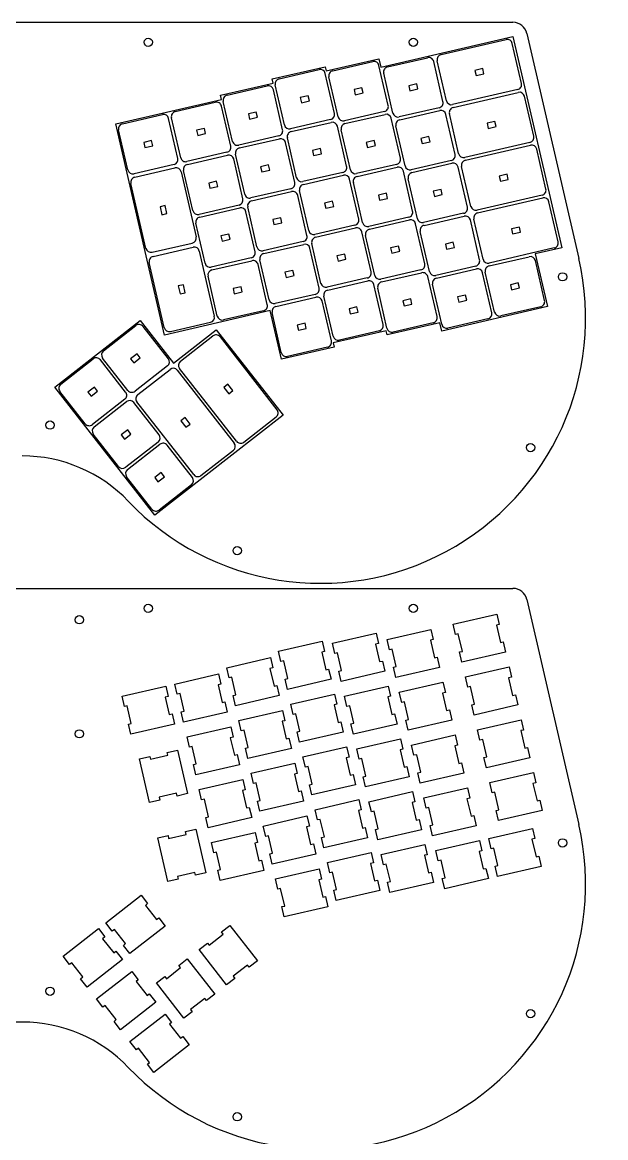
# Model space of a CAD drawing. Extents: x -4 to 405, y -6 to 597.
# Drawn here: x 200.6 to 405, y 205.8 to 596.9 of the extents above; entities that cross this region are included whole.
import ezdxf

# ---------------------------------------------------------------- set-up
doc = ezdxf.new("R2010")
doc.units = 0
doc.layers.get('0').update_dxf_attribs({"linetype": 'CONTINUOUS'})

msp = doc.modelspace()

# ---------------------------------------------------------------- linework, layer by layer
at = {"color": 1}
for points in [[(28.62647, 596.869674), (372.485915, 596.869674)], [(372.485915, 591.869674), (389.582175, 517.817549), (380.325682, 515.680514), (384.59974, 497.167482), (347.57368, 488.619343), (346.89883, 491.542454), (328.385786, 487.268382), (328.048361, 488.729938), (309.535345, 484.455868), (309.87277, 482.994313), (291.359726, 478.720243), (287.423093, 495.771718), (268.910058, 491.497649), (250.397025, 487.223579), (243.985921, 514.993125), (233.300745, 561.275704), (270.326808, 569.823844), (269.989383, 571.285399), (288.502424, 575.559469), (288.164999, 577.021024), (306.678015, 581.295094), (307.01544, 579.833539), (325.528484, 584.107609), (326.203333, 581.184499), (372.485915, 591.869674)], [(347.313471, 585.545009), (370.113725, 590.808864)], [(377.357748, 592.994429), (395.578805, 514.070454)], [(246.144303, 589.869674), (246.144303, 589.869674)], [(339.046872, 589.869674), (339.046872, 589.869674)], [(375.511817, 575.428981), (372.272527, 589.45991)], [(309.368975, 579.863742), (323.399907, 583.103037)], [(328.556841, 581.214702), (342.587773, 584.453997)], [(347.985865, 569.074113), (344.746575, 583.105042)], [(349.203824, 569.355302), (345.964533, 583.386231)], [(290.518507, 577.051227), (304.549438, 580.290522)], [(309.947503, 564.910639), (306.708213, 578.941568)], [(328.797972, 567.723153), (325.558681, 581.754083)], [(330.447194, 565.024996), (327.207903, 579.055923)], [(361.918556, 580.629454), (359.141602, 579.988343), (359.557767, 578.185758), (362.334721, 578.826869), (361.918556, 580.629454)], [(311.2593, 563.674035), (308.02001, 577.704964)], [(338.777265, 575.286866), (336.000311, 574.645756), (336.416476, 572.843171), (339.19343, 573.484282), (338.777265, 575.286866)], [(272.342907, 571.315602), (286.373847, 574.554897)], [(291.771912, 559.175014), (288.532622, 573.205942)], [(292.408859, 560.861521), (289.169569, 574.892449)], [(300.73893, 571.123391), (297.961977, 570.482281), (298.378141, 568.679696), (301.155095, 569.320807), (300.73893, 571.123391)], [(319.589399, 573.935906), (316.812445, 573.294796), (317.22861, 571.492211), (320.005564, 572.133322), (319.589399, 573.935906)], [(374.162851, 573.270203), (351.362598, 568.006349)], [(351.587557, 567.031979), (374.387811, 572.295833)], [(254.167302, 565.579977), (268.198231, 568.819272)], [(273.596307, 553.43939), (270.357011, 567.470319)], [(274.233249, 555.125896), (270.993953, 569.156823)], [(379.785875, 556.91595), (376.546585, 570.946879)], [(235.654272, 561.305908), (249.685201, 564.545201)], [(255.083274, 549.165317), (251.843978, 563.196246)], [(256.057644, 549.390268), (252.818351, 563.421197)], [(282.563339, 565.387767), (279.786374, 564.746657), (280.202534, 562.944072), (282.979476, 563.585182), (282.563339, 565.387767)], [(327.449006, 565.564376), (313.418102, 562.32508)], [(313.643033, 561.350711), (327.673965, 564.590006)], [(333.07203, 549.210123), (329.832739, 563.241052)], [(346.6369, 566.915334), (332.605968, 563.676041)], [(332.830927, 562.701669), (346.861859, 565.940965)], [(352.259923, 550.561081), (349.020633, 564.59201)], [(353.477882, 550.842271), (350.238591, 564.8732)], [(264.387726, 559.652142), (261.610769, 559.011029), (262.026929, 557.208445), (264.803885, 557.849558), (264.387726, 559.652142)], [(308.598565, 562.751862), (294.567633, 559.512566)], [(294.792593, 558.538197), (308.823525, 561.77749)], [(314.221589, 546.397606), (310.982299, 560.428535)], [(334.72128, 546.511963), (331.481961, 560.542892)], [(366.192642, 562.116422), (363.415688, 561.475312), (363.831853, 559.672727), (366.608807, 560.313837), (366.192642, 562.116422)], [(237.544614, 545.116199), (234.305318, 559.147128)], [(245.874693, 555.37807), (243.097739, 554.73696), (243.513899, 552.934375), (246.290853, 553.575486), (245.874693, 555.37807)], [(290.422946, 557.016234), (276.392028, 553.776941)], [(276.616979, 552.802569), (290.647905, 556.041865)], [(296.682917, 542.348488), (293.443627, 556.379417)], [(315.533386, 545.161005), (312.294096, 559.191934)], [(323.863457, 555.422876), (321.086503, 554.781765), (321.502668, 552.979181), (324.279622, 553.620291), (323.863457, 555.422876)], [(343.051351, 556.773834), (340.274397, 556.132724), (340.690562, 554.330139), (343.467516, 554.971249), (343.051351, 556.773834)], [(296.04597, 540.661982), (292.80668, 554.692911)], [(305.013017, 552.610359), (302.236063, 551.969249), (302.652199, 550.166664), (305.429153, 550.807775), (305.013017, 552.610359)], [(378.436938, 554.757173), (355.636656, 549.493316)], [(355.861615, 548.518947), (378.661869, 553.7828)], [(384.059961, 538.40292), (380.820643, 552.433846)], [(272.247352, 551.28061), (258.216423, 548.041317)], [(258.441374, 547.066944), (272.472303, 550.30624)], [(277.870376, 534.926357), (274.63108, 548.957286)], [(278.507318, 536.612863), (275.268025, 550.643792)], [(350.910986, 548.402304), (336.880054, 545.163008)], [(253.73432, 547.00654), (239.703391, 543.767245)], [(239.98458, 542.549283), (254.015509, 545.788577)], [(256.174286, 544.439625), (261.438143, 521.639363)], [(260.331716, 530.877238), (257.09242, 544.908167)], [(286.837397, 546.874734), (284.060444, 546.233624), (284.476609, 544.43104), (287.253562, 545.07215), (286.837397, 546.874734)], [(312.872623, 544.238829), (298.841691, 540.999534)], [(331.723092, 547.051343), (317.69216, 543.81205)], [(317.91712, 542.837678), (331.948051, 546.076974)], [(337.346116, 530.69709), (334.106826, 544.728019)], [(337.104985, 544.188639), (351.135917, 547.427935)], [(356.53401, 532.048051), (353.294691, 546.07898)], [(357.751968, 532.329241), (354.512678, 546.36017)], [(243.899479, 517.590244), (238.635626, 540.390504)], [(268.661795, 541.139109), (265.884841, 540.497999), (266.301001, 538.695415), (269.077955, 539.336525), (268.661795, 541.139109)], [(299.066651, 540.025164), (313.097583, 543.26446)], [(318.495647, 527.884577), (315.256357, 541.915506)], [(319.807444, 526.647972), (316.568154, 540.678901)], [(338.995338, 527.998933), (335.756048, 542.029862)], [(370.4667, 543.603392), (367.689746, 542.962282), (368.105911, 541.159695), (370.882865, 541.800808), (370.4667, 543.603392)], [(294.697032, 538.503205), (280.666098, 535.263909)], [(280.891049, 534.289539), (294.921963, 537.528835)], [(300.320056, 522.148952), (297.080766, 536.179881)], [(300.957003, 523.835458), (297.717685, 537.866387)], [(328.137543, 536.909843), (325.36059, 536.268733), (325.776726, 534.466148), (328.55368, 535.107258), (328.137543, 536.909843)], [(347.325409, 538.260804), (344.548455, 537.619694), (344.96462, 535.817109), (347.741574, 536.45822), (347.325409, 538.260804)], [(382.710996, 536.24414), (359.910742, 530.980286)], [(251.258731, 529.834537), (250.617621, 532.611491), (248.815037, 532.195332), (249.456147, 529.418378), (251.258731, 529.834537)], [(276.521422, 532.76758), (262.490493, 529.528284)], [(282.781384, 518.099833), (279.542094, 532.130762)], [(309.287075, 534.097329), (306.510121, 533.456219), (306.926286, 531.653635), (309.703239, 532.294745), (309.287075, 534.097329)], [(360.135701, 530.005917), (382.935955, 535.26977)], [(388.334019, 519.889887), (385.094729, 533.920816)], [(262.715444, 528.553915), (276.746373, 531.79321)], [(282.144437, 516.413327), (278.90515, 530.444256)], [(291.111484, 528.361704), (288.334502, 527.720594), (288.750667, 525.91801), (291.52762, 526.55912), (291.111484, 528.361704)], [(335.99715, 528.538313), (321.966218, 525.299017)], [(355.185044, 529.889274), (341.154112, 526.649979)], [(341.379071, 525.675609), (355.410003, 528.914902)], [(264.605785, 512.364206), (261.366489, 526.395135)], [(317.146709, 525.7258), (303.115778, 522.486504)], [(303.340709, 521.512134), (317.371641, 524.751427)], [(322.191178, 524.324648), (336.222109, 527.563944)], [(341.620174, 512.18406), (338.380884, 526.214989)], [(360.808068, 513.535019), (357.568777, 527.565948)], [(362.026026, 513.816208), (358.786736, 527.847137)], [(374.740786, 525.090359), (371.963832, 524.449249), (372.379969, 522.646665), (375.156923, 523.287775), (374.740786, 525.090359)], [(272.935865, 522.626079), (270.158911, 521.984969), (270.57507, 520.182382), (273.352024, 520.823495), (272.935865, 522.626079)], [(322.769733, 509.371544), (319.530443, 523.402473)], [(324.08153, 508.134942), (320.84224, 522.165871)], [(343.269396, 509.4859), (340.030106, 523.516829)], [(246.058259, 516.24129), (260.089188, 519.480586)], [(246.395684, 514.779737), (260.426613, 518.01903)], [(262.585393, 516.670076), (267.849246, 493.869817)], [(298.97109, 519.990172), (284.940159, 516.750879)], [(285.165118, 515.776507), (299.19605, 519.015802)], [(304.594114, 503.635919), (301.354824, 517.666848)], [(305.231061, 505.322425), (301.991771, 519.353354)], [(332.411601, 518.396813), (329.634648, 517.755703), (330.050813, 515.953118), (332.827766, 516.594229), (332.411601, 518.396813)], [(351.599495, 519.747771), (348.822541, 519.106661), (349.238678, 517.304077), (352.01566, 517.945187), (351.599495, 519.747771)], [(386.985054, 517.73111), (364.1848, 512.467254)], [(250.310586, 489.820698), (245.046729, 512.620957)], [(280.795491, 514.254547), (266.764562, 511.015254)], [(266.989513, 510.040882), (281.020442, 513.280178)], [(287.055471, 499.586801), (283.816152, 513.61773)], [(313.561133, 515.584296), (310.784179, 514.943186), (311.200344, 513.140602), (313.977297, 513.781712), (313.561133, 515.584296)], [(364.166173, 511.436646), (378.197105, 514.675942)], [(383.59517, 499.296058), (380.355879, 513.326987)], [(286.418523, 497.900294), (283.179233, 511.931223)], [(295.385542, 509.848672), (292.608588, 509.207561), (293.024753, 507.404977), (295.801707, 508.046087), (295.385542, 509.848672)], [(340.271236, 510.025283), (326.240305, 506.785988)], [(326.465264, 505.811618), (340.496167, 509.050911)], [(359.459102, 511.376242), (345.42817, 508.136946)], [(345.653129, 507.162576), (359.684061, 510.401872)], [(365.082126, 495.021989), (361.842835, 509.052918)], [(366.056498, 495.24694), (362.817208, 509.277869)], [(257.669835, 502.064991), (257.028725, 504.841945), (255.226141, 504.425786), (255.867251, 501.648832), (257.669835, 502.064991)], [(268.879854, 493.851176), (265.640558, 507.882105)], [(321.420767, 507.212767), (307.389836, 503.973471)], [(307.614795, 502.999102), (321.645727, 506.238397)], [(327.043791, 490.858514), (323.804501, 504.889443)], [(345.89426, 493.671028), (342.65497, 507.701957)], [(347.543482, 490.97287), (344.304192, 505.003799)], [(374.386597, 505.508811), (371.609643, 504.867701), (372.02578, 503.065116), (374.802734, 503.706226), (374.386597, 505.508811)], [(391.332941, 507.62395), (391.332941, 507.62395)], [(277.209934, 504.113047), (274.43298, 503.471937), (274.849139, 501.669352), (277.626096, 502.310462), (277.209934, 504.113047)], [(303.245177, 501.477142), (289.214245, 498.237846)], [(309.505148, 486.809396), (306.265829, 500.840324)], [(328.355588, 489.621909), (325.116298, 503.652838)], [(355.873553, 501.234741), (353.096599, 500.593631), (353.512764, 498.791047), (356.289718, 499.432157), (355.873553, 501.234741)], [(289.439176, 497.263477), (303.470108, 500.502773)], [(308.8682, 485.122889), (305.628882, 499.153818)], [(317.835219, 497.071266), (315.058265, 496.430156), (315.47443, 494.627572), (318.251384, 495.268682), (317.835219, 497.071266)], [(336.685659, 499.88378), (333.908706, 499.24267), (334.324871, 497.440086), (337.101824, 498.081196), (336.685659, 499.88378)], [(382.246204, 497.137281), (368.215272, 493.897985)], [(285.069557, 495.741517), (271.038631, 492.502221)], [(291.329529, 481.073771), (288.090238, 495.1047)], [(363.733188, 492.863212), (349.702256, 489.623916)], [(291.918526, 459.139107), (247.001909, 424.046402), (211.909204, 468.963014), (241.853614, 492.35815), (253.55118, 477.385948), (268.523385, 489.083514), (291.918526, 459.139107)], [(229.001665, 481.682597), (240.349019, 490.548123)], [(251.741153, 478.890539), (242.875631, 490.237896)], [(252.469363, 488.471744), (266.500292, 491.71104)], [(299.6596, 491.335642), (296.882646, 490.694532), (297.298811, 488.891947), (300.075765, 489.533057), (299.6596, 491.335642)], [(344.545294, 491.512251), (330.514363, 488.272955)], [(255.979268, 478.013957), (267.326622, 486.879483)], [(269.853233, 486.569253), (289.800674, 461.037706)], [(325.694854, 488.699737), (311.663922, 485.460441)], [(307.519235, 482.964109), (293.488303, 479.724816)], [(214.02946, 469.985031), (225.376814, 478.850557)], [(236.768951, 467.192973), (227.903426, 478.540327)], [(237.556961, 467.808635), (228.691435, 479.155989)], [(240.769725, 480.629491), (238.523894, 478.874856), (239.662866, 477.417037), (241.908698, 479.171672), (240.769725, 480.629491)], [(251.430926, 476.363931), (240.083572, 467.498405)], [(241.007063, 466.316388), (252.35442, 475.181913)], [(254.881028, 474.871686), (274.828461, 449.340137)], [(275.61647, 449.955799), (255.669038, 475.487348)], [(274.34108, 467.709098), (272.586445, 469.954929), (271.128624, 468.815954), (272.883258, 466.570125), (274.34108, 467.709098)], [(222.584756, 456.111066), (213.71923, 467.45842)], [(225.79752, 468.931924), (223.551689, 467.17729), (224.690661, 465.719468), (226.936493, 467.474103), (225.79752, 468.931924)], [(236.458721, 464.666361), (225.111367, 455.800838)], [(225.727029, 455.012826), (237.074383, 463.878352)], [(248.466518, 452.220768), (239.600992, 463.568122)], [(260.644266, 438.25823), (240.696836, 463.789779)], [(259.368875, 456.011529), (257.61424, 458.25736), (256.156419, 457.118387), (257.911056, 454.872556), (259.368875, 456.011529)], [(278.143082, 449.645569), (289.490427, 458.511095)], [(211.721893, 455.62813), (211.721893, 455.62813)], [(237.495087, 453.959719), (235.249258, 452.205085), (236.388231, 450.747266), (238.634062, 452.501901), (237.495087, 453.959719)], [(234.282325, 441.138861), (225.416799, 452.486217)], [(248.156291, 449.694159), (236.808934, 440.828633)], [(237.424596, 440.040621), (248.77195, 448.906147)], [(260.164087, 437.248563), (251.298561, 448.59592)], [(263.170877, 437.948003), (274.518231, 446.813528)], [(380.128662, 447.741766), (380.128662, 447.741766)], [(249.192656, 438.987514), (246.946824, 437.23288), (248.085797, 435.775061), (250.331628, 437.529696), (249.192656, 438.987514)], [(245.979892, 426.166658), (237.114369, 437.514013)], [(259.853857, 434.721954), (248.506503, 425.856429)], [(277.322882, 411.603695), (277.322882, 411.603695)], [(28.626476, 398.369698), (372.485921, 398.369698)], [(246.144309, 391.369698), (246.144309, 391.369698)], [(339.046878, 391.369698), (339.046878, 391.369698)], [(377.357754, 394.494453), (395.578811, 315.570477)], [(222.006195, 387.369697), (222.006195, 387.369697)], [(353.355149, 382.43598), (352.380777, 382.21103), (351.548447, 385.816199), (366.846077, 389.34793), (367.678379, 385.742761), (366.704006, 385.51781), (368.121213, 379.379279), (369.095586, 379.60423), (369.927887, 375.999061), (354.630286, 372.467329), (353.797956, 376.072498), (354.772328, 376.297449), (353.355149, 382.43598)], [(330.213858, 377.093393), (329.239486, 376.868442), (328.407156, 380.473611), (343.704786, 384.005343), (344.537088, 380.400174), (343.562715, 380.175222), (344.979923, 374.036691), (345.954295, 374.261642), (346.786596, 370.656473), (331.488995, 367.124741), (330.656665, 370.729911), (331.631037, 370.954862), (330.213858, 377.093393)], [(292.175524, 372.929918), (291.201152, 372.704967), (290.368822, 376.310136), (305.666423, 379.841868), (306.498753, 376.236699), (305.524381, 376.011748), (306.94156, 369.873216), (307.915932, 370.098167), (308.748262, 366.492998), (293.45066, 362.961267), (292.618331, 366.566435), (293.592703, 366.791386), (292.175524, 372.929918)], [(311.025965, 375.742433), (310.051592, 375.517482), (309.219291, 379.122652), (324.516892, 382.654383), (325.349222, 379.049214), (324.37485, 378.824263), (325.792029, 372.685731), (326.766401, 372.910682), (327.598731, 369.305512), (312.301101, 365.77378), (311.468799, 369.378952), (312.443172, 369.603903), (311.025965, 375.742433)], [(273.999908, 367.194292), (273.025538, 366.969341), (272.19322, 370.574511), (287.490833, 374.106243), (288.323134, 370.501074), (287.34879, 370.276122), (288.765969, 364.137591), (289.740341, 364.362542), (290.572671, 360.757373), (275.275047, 357.225642), (274.442728, 360.83081), (275.417098, 361.055761), (273.999908, 367.194292)], [(255.824303, 361.458667), (254.849933, 361.233717), (254.017615, 364.838885), (269.315225, 368.370617), (270.147543, 364.765448), (269.173174, 364.540497), (270.590364, 358.401967), (271.564733, 358.626917), (272.397052, 355.021749), (257.099442, 351.490017), (256.267123, 355.095186), (257.241496, 355.320137), (255.824303, 361.458667)], [(357.629207, 363.92295), (356.654835, 363.697999), (355.822533, 367.303168), (371.120135, 370.834899), (371.952465, 367.229731), (370.978093, 367.00478), (372.395271, 360.866246), (373.369644, 361.091197), (374.201973, 357.486028), (358.904344, 353.954297), (358.072042, 357.559468), (359.046414, 357.784419), (357.629207, 363.92295)], [(237.311273, 357.184598), (236.336901, 356.959647), (235.504582, 360.564816), (250.802192, 364.096548), (251.634511, 360.491379), (250.660141, 360.266428), (252.077334, 354.127897), (253.051704, 354.352848), (253.884022, 350.747677), (238.586412, 347.215948), (237.754094, 350.821116), (238.728463, 351.046067), (237.311273, 357.184598)], [(315.300051, 357.229401), (314.325679, 357.00445), (313.493349, 360.609619), (328.79095, 364.141351), (329.62328, 360.536182), (328.648908, 360.311231), (330.066115, 354.1727), (331.040459, 354.397651), (331.872789, 350.792482), (316.575187, 347.26075), (315.742857, 350.865919), (316.71723, 351.09087), (315.300051, 357.229401)], [(334.487916, 358.580362), (333.513544, 358.355411), (332.681243, 361.96058), (347.978844, 365.492312), (348.811174, 361.887143), (347.836802, 361.662192), (349.253981, 355.523661), (350.228353, 355.748612), (351.060683, 352.14344), (335.763053, 348.611711), (334.930751, 352.21688), (335.905123, 352.441831), (334.487916, 358.580362)], [(296.449582, 354.416887), (295.47521, 354.191936), (294.64288, 357.797105), (309.94051, 361.328837), (310.772811, 357.723668), (309.798439, 357.498717), (311.215646, 351.360186), (312.190018, 351.585137), (313.02232, 347.979966), (297.724718, 344.448237), (296.892417, 348.053405), (297.866761, 348.278356), (296.449582, 354.416887)], [(278.273977, 348.681262), (277.299608, 348.456311), (276.467289, 352.06148), (291.764891, 355.593212), (292.59722, 351.988043), (291.622848, 351.763092), (293.040027, 345.624559), (294.014399, 345.849512), (294.846729, 342.244341), (279.549119, 338.712609), (278.716798, 342.317781), (279.69117, 342.542731), (278.273977, 348.681262)], [(361.903293, 345.409917), (360.928921, 345.184966), (360.096591, 348.790135), (375.394193, 352.321867), (376.226523, 348.716698), (375.252151, 348.491747), (376.669358, 342.353216), (377.643702, 342.578167), (378.476031, 338.972999), (363.17843, 335.441267), (362.3461, 339.046436), (363.320472, 339.271386), (361.903293, 345.409917)], [(260.098372, 342.945638), (259.124003, 342.720687), (258.291684, 346.325855), (273.589294, 349.857587), (274.421613, 346.252418), (273.447243, 346.027468), (274.864433, 339.888934), (275.838806, 340.113885), (276.671124, 336.508716), (261.373514, 332.976984), (260.541196, 336.582153), (261.515565, 336.807107), (260.098372, 342.945638)], [(222.006195, 347.369697), (222.006195, 347.369697)], [(319.574109, 338.716371), (318.599737, 338.49142), (317.767407, 342.096589), (333.065037, 345.628321), (333.897338, 342.023152), (332.922966, 341.798201), (334.340173, 335.65967), (335.314545, 335.884621), (336.146847, 332.279449), (320.849245, 328.747718), (320.016944, 332.352889), (320.991288, 332.57784), (319.574109, 338.716371)], [(338.762003, 340.067329), (337.78763, 339.842378), (336.955301, 343.44755), (352.252902, 346.979282), (353.085232, 343.37411), (352.11086, 343.149159), (353.528067, 337.010628), (354.502439, 337.235579), (355.334741, 333.63041), (340.037139, 330.098679), (339.204809, 333.703848), (340.179181, 333.928798), (338.762003, 340.067329)], [(251.565242, 339.897987), (251.340291, 340.87236), (254.94546, 341.704678), (258.477192, 326.407068), (254.87202, 325.57475), (254.647069, 326.549119), (248.508538, 325.131926), (248.733489, 324.157557), (245.12832, 323.325238), (241.596589, 338.622848), (245.201757, 339.455167), (245.426708, 338.480797), (251.565242, 339.897987)], [(300.72364, 335.903854), (299.749296, 335.678904), (298.916966, 339.284075), (314.214568, 342.815807), (315.046897, 339.210635), (314.072525, 338.985684), (315.489704, 332.847154), (316.464076, 333.072104), (317.296406, 329.466936), (301.998805, 325.935204), (301.166475, 329.540373), (302.140847, 329.765324), (300.72364, 335.903854)], [(282.548049, 330.16823), (281.573677, 329.943279), (280.741358, 333.548448), (296.038977, 337.080179), (296.871278, 333.47501), (295.896906, 333.25006), (297.314113, 327.111529), (298.288485, 327.33648), (299.120787, 323.731311), (283.823185, 320.199579), (282.990856, 323.804748), (283.965228, 324.029699), (282.548049, 330.16823)], [(366.177351, 326.896887), (365.202979, 326.671937), (364.370678, 330.277105), (379.668279, 333.808837), (380.500581, 330.203668), (379.526237, 329.978717), (380.943416, 323.840184), (381.917788, 324.065137), (382.750118, 320.459966), (367.452488, 316.928234), (366.620186, 320.533406), (367.594559, 320.758357), (366.177351, 326.896887)], [(264.372444, 324.432605), (263.398072, 324.207654), (262.565753, 327.812823), (277.863363, 331.344554), (278.695682, 327.739386), (277.721312, 327.514435), (279.138505, 321.375904), (280.112875, 321.600855), (280.945193, 317.995686), (265.647583, 314.463954), (264.815265, 318.069123), (265.789634, 318.294074), (264.372444, 324.432605)], [(323.848167, 320.203338), (322.873823, 319.978387), (322.041493, 323.583559), (337.339095, 327.115288), (338.171424, 323.510119), (337.197052, 323.285168), (338.614231, 317.146637), (339.588603, 317.371588), (340.420933, 313.76642), (325.123331, 310.234688), (324.291002, 313.839857), (325.265374, 314.064807), (323.848167, 320.203338)], [(343.036061, 321.554299), (342.061688, 321.329349), (341.229387, 324.934517), (356.526988, 328.466249), (357.359318, 324.86108), (356.384946, 324.636129), (357.802125, 318.497598), (358.776497, 318.722549), (359.608827, 315.117381), (344.311197, 311.585649), (343.478895, 315.190818), (344.453268, 315.415769), (343.036061, 321.554299)], [(304.997726, 317.390825), (304.023354, 317.165874), (303.191024, 320.771042), (318.488654, 324.302774), (319.320955, 320.697605), (318.346583, 320.472655), (319.76379, 314.334124), (320.738163, 314.559074), (321.570464, 310.953906), (306.272863, 307.422174), (305.440533, 311.027343), (306.414905, 311.252294), (304.997726, 317.390825)], [(286.822107, 311.6552), (285.847735, 311.430249), (285.015433, 315.035418), (300.313035, 318.567149), (301.145365, 314.961981), (300.170992, 314.73703), (301.588171, 308.598499), (302.562543, 308.82345), (303.394873, 305.218278), (288.097272, 301.686546), (287.264942, 305.291718), (288.239314, 305.516669), (286.822107, 311.6552)], [(257.976346, 312.128441), (257.751395, 313.102811), (261.356564, 313.935132), (264.888295, 298.637522), (261.283127, 297.805201), (261.058176, 298.779573), (254.919645, 297.36238), (255.144596, 296.38801), (251.539427, 295.555692), (248.007695, 310.853302), (251.612864, 311.68562), (251.837815, 310.711251), (257.976346, 312.128441)], [(365.823163, 307.315339), (364.84879, 307.090388), (364.016489, 310.695557), (379.31409, 314.227288), (380.146392, 310.62212), (379.172048, 310.397169), (380.589227, 304.258635), (381.563599, 304.483586), (382.395929, 300.878417), (367.098299, 297.346685), (366.265997, 300.951857), (367.24037, 301.176808), (365.823163, 307.315339)], [(268.646513, 305.919575), (267.672144, 305.694624), (266.839823, 309.299793), (282.137444, 312.831525), (282.969745, 309.226356), (281.995373, 309.001405), (283.41258, 302.862871), (284.386953, 303.087822), (285.219254, 299.482653), (269.921653, 295.950922), (269.089334, 299.556093), (270.063704, 299.781044), (268.646513, 305.919575)], [(347.310147, 303.04127), (346.335775, 302.816316), (345.503445, 306.421487), (360.801046, 309.953219), (361.633376, 306.348048), (360.659004, 306.123097), (362.076183, 299.984566), (363.050555, 300.209517), (363.882885, 296.604348), (348.585283, 293.072616), (347.752953, 296.677785), (348.727326, 296.902736), (347.310147, 303.04127)], [(391.332947, 309.123974), (391.332947, 309.123974)], [(309.271784, 298.877795), (308.297412, 298.652841), (307.46511, 302.258013), (322.762712, 305.789744), (323.595042, 302.184573), (322.620669, 301.959622), (324.037848, 295.821091), (325.012221, 296.046042), (325.84455, 292.440873), (310.546921, 288.909141), (309.714619, 292.51431), (310.688991, 292.739261), (309.271784, 298.877795)], [(328.122253, 301.690308), (327.147881, 301.465358), (326.315551, 305.070526), (341.613181, 308.602258), (342.445482, 304.997089), (341.47111, 304.772138), (342.888317, 298.633608), (343.862689, 298.858558), (344.694991, 295.253387), (329.397389, 291.721658), (328.56506, 295.326827), (329.539432, 295.551778), (328.122253, 301.690308)], [(291.096193, 293.142167), (290.121821, 292.917216), (289.289491, 296.522388), (304.587121, 300.054117), (305.419423, 296.448948), (304.44505, 296.223997), (305.862257, 290.085466), (306.83663, 290.310417), (307.668931, 286.705248), (292.37133, 283.173517), (291.539, 286.778685), (292.513372, 287.003636), (291.096193, 293.142167)], [(232.879094, 278.78824), (232.091085, 278.172578), (229.813136, 281.088219), (242.184903, 290.754104), (244.462852, 287.838464), (243.674842, 287.222804), (247.553509, 282.258335), (248.341519, 282.873997), (250.619467, 279.958356), (238.247697, 270.292471), (235.969749, 273.208112), (236.757762, 273.823774), (232.879094, 278.78824)], [(217.906889, 267.090674), (217.11888, 266.475012), (214.840931, 269.390652), (227.212701, 279.056535), (229.490647, 276.140897), (228.702637, 275.525235), (232.581305, 270.560768), (233.369314, 271.176428), (235.647262, 268.26079), (223.275492, 258.594905), (220.997547, 261.510542), (221.785557, 262.126204), (217.906889, 267.090674)], [(270.999809, 277.099756), (270.38415, 277.887768), (273.299788, 280.165716), (282.965681, 267.793946), (280.050035, 265.515998), (279.434373, 266.304011), (274.469904, 262.425343), (275.085566, 261.637331), (272.169928, 259.359385), (262.504043, 271.731152), (265.41968, 274.009101), (266.035343, 273.221091), (270.999809, 277.099756)], [(256.027607, 265.402189), (255.411945, 266.190199), (258.327586, 268.468147), (267.993471, 256.096377), (265.07783, 253.818432), (264.462168, 254.606441), (259.497701, 250.727774), (260.113361, 249.939764), (257.197723, 247.661816), (247.531838, 260.033586), (250.447478, 262.311531), (251.063138, 261.523522), (256.027607, 265.402189)], [(229.604458, 252.118469), (228.816446, 251.502807), (226.538501, 254.418447), (238.910268, 264.084333), (241.188216, 261.168692), (240.400206, 260.55303), (244.278871, 255.588563), (245.066883, 256.204225), (247.344832, 253.288585), (234.973062, 243.6227), (232.695113, 246.53834), (233.483126, 247.153999), (229.604458, 252.118469)], [(211.721899, 257.128153), (211.721899, 257.128153)], [(241.302025, 237.146264), (240.514015, 236.530602), (238.236067, 239.446242), (250.607837, 249.112128), (252.885785, 246.196487), (252.097773, 245.580825), (255.97644, 240.616358), (256.76445, 241.232021), (259.042398, 238.31638), (246.670631, 228.650495), (244.392683, 231.566135), (245.180692, 232.181797), (241.302025, 237.146264)], [(380.128668, 249.241789), (380.128668, 249.241789)], [(277.322888, 213.103719), (277.322888, 213.103719)]]:
    msp.add_lwpolyline(points, dxfattribs=at)
for points in [[(377.357748, 592.994429), (376.83404, 595.262858), (374.814013, 596.869666), (372.485915, 596.869674)], [(243.244303, 589.869674), (243.244303, 590.670487), (243.89349, 591.319674), (244.694304, 591.319674)], [(244.694304, 591.319674), (245.495116, 591.319674), (246.144303, 590.670487), (246.144303, 589.869674)], [(336.146869, 589.869674), (336.146869, 590.670487), (336.796065, 591.319674), (337.59687, 591.319674)], [(337.59687, 591.319674), (338.397676, 591.319674), (339.046872, 590.670487), (339.046872, 589.869674)], [(371.472507, 590.581495), (371.067652, 590.834473), (370.578882, 590.916261), (370.113725, 590.808864)], [(372.272527, 589.45991), (372.165138, 589.925069), (371.877362, 590.328516), (371.472507, 590.581495)], [(244.694304, 588.419674), (243.89349, 588.419674), (243.244303, 589.068861), (243.244303, 589.869674)], [(246.144303, 589.869674), (246.144303, 589.068861), (245.495116, 588.419674), (244.694304, 588.419674)], [(337.59687, 588.419674), (336.796065, 588.419674), (336.146869, 589.068861), (336.146869, 589.869674)], [(339.046872, 589.869674), (339.046872, 589.068861), (338.397676, 588.419674), (337.59687, 588.419674)], [(325.558681, 581.754083), (325.335055, 582.722714), (324.368539, 583.326661), (323.399907, 583.103037)], [(343.946555, 584.226627), (343.5417, 584.479606), (343.052931, 584.561393), (342.587773, 584.453997)], [(344.746575, 583.105042), (344.639186, 583.570202), (344.35141, 583.973649), (343.946555, 584.226627)], [(347.313471, 585.545009), (346.344844, 585.321375), (345.740906, 584.35486), (345.964533, 583.386231)], [(306.708213, 578.941568), (306.484586, 579.910199), (305.518071, 580.514146), (304.549438, 580.290522)], [(308.247394, 579.063734), (307.994413, 578.658884), (307.912621, 578.17012), (308.02001, 577.704964)], [(309.368975, 579.863742), (308.903819, 579.756355), (308.500374, 579.468583), (308.247394, 579.063734)], [(327.435287, 580.414693), (327.182307, 580.009844), (327.100514, 579.521079), (327.207903, 579.055923)], [(328.556869, 581.214702), (328.091713, 581.107315), (327.688268, 580.819543), (327.435287, 580.414693)], [(290.518507, 577.051227), (289.54988, 576.827592), (288.945942, 575.861077), (289.169569, 574.892449)], [(375.284433, 574.070211), (375.537414, 574.475061), (375.619206, 574.963825), (375.511817, 575.428981)], [(272.342907, 571.315602), (271.877753, 571.208212), (271.47431, 570.92044), (271.221332, 570.51559)], [(288.532622, 573.205942), (288.308995, 574.174574), (287.34248, 574.778521), (286.373847, 574.554897)], [(374.162851, 573.270203), (374.628008, 573.37759), (375.031453, 573.665361), (375.284433, 574.070211)], [(376.546585, 570.946879), (376.322958, 571.91551), (375.356443, 572.519457), (374.387811, 572.295833)], [(269.556999, 568.591893), (269.152149, 568.844871), (268.663385, 568.926661), (268.198231, 568.819272)], [(270.357011, 567.470319), (270.249621, 567.935473), (269.961848, 568.338915), (269.556999, 568.591893)], [(271.221332, 570.51559), (270.968354, 570.110741), (270.886563, 569.621978), (270.993953, 569.156823)], [(328.570587, 566.364384), (328.823568, 566.769233), (328.90536, 567.257997), (328.797972, 567.723153)], [(346.6369, 566.915337), (347.102056, 567.022724), (347.505501, 567.310495), (347.758481, 567.715345)], [(347.758481, 567.715345), (348.011461, 568.120194), (348.093254, 568.608958), (347.985865, 569.074113)], [(349.203824, 569.355302), (349.427451, 568.386671), (350.393966, 567.782725), (351.362598, 568.006349)], [(251.843978, 563.196246), (251.620352, 564.16488), (250.653835, 564.768827), (249.685201, 564.545201)], [(253.045728, 564.779964), (252.792751, 564.375114), (252.710961, 563.886351), (252.818351, 563.421197)], [(254.167302, 565.579977), (253.702148, 565.472587), (253.298706, 565.184814), (253.045728, 564.779964)], [(308.598565, 562.751862), (309.567191, 562.975496), (310.17113, 563.942011), (309.947503, 564.910639)], [(311.2593, 563.674035), (311.366689, 563.208875), (311.654465, 562.805428), (312.05932, 562.552449)], [(327.449006, 565.564376), (327.914162, 565.671763), (328.317607, 565.959534), (328.570587, 566.364384)], [(329.832739, 563.241052), (329.609113, 564.209684), (328.642598, 564.813631), (327.673965, 564.590006)], [(330.447194, 565.024996), (330.67082, 564.056364), (331.637336, 563.452417), (332.605968, 563.676041)], [(349.020633, 564.59201), (348.797007, 565.560642), (347.830491, 566.164589), (346.861859, 565.940965)], [(350.465976, 566.231969), (350.212995, 565.827119), (350.131203, 565.338355), (350.238591, 564.8732)], [(351.587557, 567.031977), (351.122401, 566.92459), (350.718956, 566.636818), (350.465976, 566.231969)], [(235.654272, 561.305905), (234.685639, 561.082278), (234.081692, 560.115761), (234.305318, 559.147128)], [(292.408859, 560.861521), (292.632486, 559.892889), (293.599001, 559.288942), (294.567633, 559.512566)], [(310.982299, 560.428535), (310.758672, 561.397167), (309.792157, 562.001114), (308.823525, 561.77749)], [(312.05932, 562.552449), (312.464175, 562.299471), (312.952945, 562.217683), (313.418102, 562.32508)], [(313.643033, 561.350711), (312.674407, 561.127076), (312.070469, 560.160562), (312.294096, 559.191934)], [(331.709346, 561.901661), (331.456365, 561.496812), (331.374573, 561.008048), (331.481961, 560.542892)], [(332.830927, 562.701669), (332.365771, 562.594282), (331.962326, 562.306511), (331.709346, 561.901661)], [(290.422946, 557.016234), (290.888103, 557.123621), (291.291548, 557.411393), (291.544529, 557.816243)], [(292.80668, 554.692911), (292.583053, 555.661542), (291.616538, 556.265489), (290.647905, 556.041865)], [(291.544529, 557.816243), (291.797509, 558.221093), (291.879301, 558.709858), (291.771912, 559.175014)], [(293.67101, 557.738188), (293.41803, 557.333338), (293.336237, 556.844573), (293.443627, 556.379417)], [(294.792593, 558.538197), (294.327436, 558.43081), (293.92399, 558.143038), (293.67101, 557.738188)], [(378.436938, 554.757173), (379.405564, 554.980807), (380.009502, 555.947322), (379.785875, 556.91595)], [(272.247352, 551.28061), (272.712507, 551.387999), (273.11595, 551.675772), (273.368928, 552.080622)], [(273.368928, 552.080622), (273.621906, 552.485472), (273.703697, 552.974235), (273.596307, 553.43939)], [(274.233249, 555.125896), (274.340638, 554.660741), (274.628411, 554.257298), (275.033261, 554.00432)], [(275.033261, 554.00432), (275.43811, 553.751342), (275.926874, 553.669552), (276.392028, 553.776941)], [(276.616979, 552.802569), (275.648346, 552.578943), (275.044399, 551.612425), (275.268025, 550.643792)], [(380.820643, 552.433849), (380.597015, 553.402479), (379.6305, 554.006425), (378.661869, 553.7828)], [(253.73432, 547.00654), (254.702953, 547.230167), (255.3069, 548.196684), (255.083274, 549.165317)], [(256.057644, 549.390268), (256.165033, 548.925114), (256.452807, 548.521672), (256.857656, 548.268694)], [(256.857656, 548.268694), (257.262506, 548.015717), (257.751269, 547.933927), (258.216423, 548.041317)], [(274.63108, 548.957286), (274.407454, 549.925919), (273.440937, 550.529866), (272.472303, 550.30624)], [(331.723092, 547.051346), (332.691718, 547.27498), (333.295657, 548.241495), (333.07203, 549.210123)], [(350.910986, 548.402304), (351.879612, 548.625939), (352.48355, 549.592453), (352.259923, 550.561081)], [(353.294691, 546.07898), (353.071065, 547.047612), (352.104549, 547.651559), (351.135917, 547.427935)], [(353.477882, 550.842271), (353.701508, 549.873639), (354.668024, 549.269692), (355.636656, 549.493316)], [(355.861615, 548.518947), (354.892989, 548.295312), (354.289051, 547.328798), (354.512678, 546.36017)], [(237.544614, 545.116199), (237.76824, 544.147566), (238.734757, 543.543618), (239.703391, 543.767245)], [(256.174286, 544.439625), (255.950658, 545.408257), (254.984141, 546.012203), (254.015509, 545.788577)], [(258.441374, 547.066944), (257.472741, 546.843318), (256.868794, 545.876801), (257.09242, 544.908167)], [(312.872623, 544.238829), (313.337779, 544.346216), (313.741224, 544.633988), (313.994205, 545.038837)], [(313.994205, 545.038837), (314.247185, 545.443687), (314.328978, 545.932451), (314.221589, 546.397606)], [(315.533386, 545.161005), (315.757013, 544.192373), (316.723528, 543.588426), (317.69216, 543.81205)], [(334.106826, 544.728019), (333.883199, 545.696651), (332.916684, 546.300598), (331.948051, 546.076974)], [(334.72128, 546.511963), (334.944907, 545.543331), (335.911422, 544.939384), (336.880054, 545.163008)], [(337.104985, 544.188639), (336.136359, 543.965005), (335.532421, 542.99849), (335.756048, 542.029862)], [(238.863004, 541.749271), (238.610026, 541.344422), (238.528236, 540.855658), (238.635626, 540.390504)], [(239.98458, 542.549283), (239.519425, 542.441894), (239.115983, 542.154121), (238.863004, 541.749271)], [(294.697032, 538.503205), (295.665659, 538.726839), (296.269597, 539.693354), (296.04597, 540.661982)], [(296.682917, 542.348488), (296.906544, 541.379856), (297.873059, 540.775909), (298.841691, 540.999534)], [(299.066651, 540.025164), (298.601495, 539.917777), (298.19805, 539.630006), (297.945069, 539.225156)], [(315.256357, 541.915506), (315.03273, 542.884137), (314.066215, 543.488084), (313.097583, 543.26446)], [(316.795537, 542.037672), (316.542557, 541.632822), (316.460764, 541.144057), (316.568154, 540.678901)], [(317.91712, 542.837681), (317.451963, 542.730294), (317.048517, 542.442522), (316.795537, 542.037672)], [(278.507318, 536.612863), (278.614707, 536.147709), (278.90248, 535.744266), (279.30733, 535.491288)], [(296.280746, 537.301466), (295.875891, 537.554444), (295.387121, 537.636232), (294.921963, 537.528835)], [(297.080766, 536.179881), (296.973377, 536.64504), (296.685601, 537.048487), (296.280746, 537.301466)], [(297.945069, 539.225156), (297.692089, 538.820307), (297.610296, 538.331543), (297.717685, 537.866387)], [(382.710996, 536.24414), (383.176152, 536.351527), (383.579598, 536.639299), (383.832578, 537.044149)], [(383.832578, 537.044149), (384.085559, 537.448999), (384.167351, 537.937764), (384.059961, 538.40292)], [(276.521422, 532.76758), (277.490055, 532.991206), (278.094002, 533.957724), (277.870376, 534.926357)], [(278.90515, 530.444256), (278.681523, 531.412889), (277.715006, 532.016836), (276.746373, 531.79321)], [(279.30733, 535.491288), (279.71218, 535.23831), (280.200943, 535.156519), (280.666098, 535.263909)], [(280.891049, 534.289539), (279.922415, 534.065913), (279.318468, 533.099396), (279.542094, 532.130762)], [(356.306625, 530.689282), (356.559606, 531.094132), (356.641398, 531.582896), (356.53401, 532.048051)], [(357.751968, 532.329241), (357.975595, 531.360609), (358.94211, 530.756662), (359.910742, 530.980286)], [(385.094729, 533.920816), (384.871103, 534.889448), (383.904587, 535.493395), (382.935955, 535.26977)], [(260.331716, 530.877238), (260.555342, 529.908605), (261.521859, 529.304658), (262.490493, 529.528284)], [(262.715444, 528.553915), (262.250289, 528.446525), (261.846846, 528.158752), (261.593868, 527.753902)], [(335.99715, 528.538313), (336.462306, 528.6457), (336.865751, 528.933472), (337.118732, 529.338321)], [(337.118732, 529.338321), (337.371712, 529.743171), (337.453505, 530.231935), (337.346116, 530.69709)], [(338.995338, 527.998933), (339.218965, 527.030301), (340.18548, 526.426354), (341.154112, 526.649979)], [(355.185044, 529.889274), (355.6502, 529.996661), (356.053645, 530.284433), (356.306625, 530.689282)], [(357.568777, 527.565948), (357.345151, 528.534579), (356.378636, 529.138526), (355.410003, 528.914902)], [(359.014119, 529.205908), (358.761138, 528.801058), (358.679346, 528.312293), (358.786736, 527.847137)], [(360.135701, 530.005917), (359.670545, 529.89853), (359.267099, 529.610758), (359.014119, 529.205908)], [(261.593868, 527.753902), (261.34089, 527.349053), (261.259099, 526.860289), (261.366489, 526.395135)], [(317.146709, 525.7258), (318.115336, 525.949434), (318.719274, 526.915949), (318.495647, 527.884577)], [(318.730423, 524.524058), (318.325568, 524.777037), (317.836798, 524.858824), (317.371641, 524.751427)], [(319.530443, 523.402473), (319.423054, 523.867632), (319.135278, 524.271079), (318.730423, 524.524058)], [(319.807444, 526.647972), (320.031071, 525.67934), (320.997586, 525.075393), (321.966218, 525.299017)], [(322.191178, 524.324648), (321.222551, 524.101014), (320.618613, 523.134499), (320.84224, 522.165871)], [(338.380884, 526.214989), (338.157257, 527.183621), (337.190742, 527.787568), (336.222109, 527.563944)], [(340.257489, 524.8756), (340.004508, 524.47075), (339.922716, 523.981985), (340.030106, 523.516829)], [(341.379071, 525.675609), (340.913915, 525.568222), (340.510469, 525.28045), (340.257489, 524.8756)], [(260.089188, 519.480586), (261.057821, 519.704212), (261.661769, 520.67073), (261.438143, 521.639363)], [(298.97109, 519.990172), (299.436247, 520.097559), (299.839693, 520.385331), (300.092673, 520.790181)], [(300.092673, 520.790181), (300.345653, 521.195031), (300.427446, 521.683796), (300.320056, 522.148952)], [(300.957003, 523.835458), (301.18063, 522.866826), (302.147145, 522.262879), (303.115778, 522.486504)], [(302.219154, 520.712125), (301.966174, 520.307275), (301.884382, 519.81851), (301.991771, 519.353354)], [(303.340737, 521.512134), (302.87558, 521.404748), (302.472135, 521.116976), (302.219154, 520.712125)], [(243.899482, 517.590244), (244.123109, 516.621611), (245.089626, 516.017664), (246.058259, 516.24129)], [(261.785381, 517.791651), (261.380531, 518.044629), (260.891767, 518.12642), (260.426613, 518.01903)], [(262.585393, 516.670076), (262.478004, 517.13523), (262.190231, 517.538673), (261.785381, 517.791651)], [(280.795491, 514.254547), (281.764122, 514.478177), (282.368065, 515.444695), (282.144437, 516.413327)], [(282.781384, 518.099833), (283.005011, 517.131202), (283.971526, 516.527255), (284.940159, 516.750879)], [(301.354824, 517.666848), (301.131197, 518.63548), (300.164682, 519.239427), (299.19605, 519.015802)], [(386.985054, 517.73111), (387.45021, 517.838497), (387.853655, 518.126268), (388.106635, 518.531118)], [(388.106635, 518.531118), (388.359616, 518.935967), (388.441408, 519.424731), (388.334019, 519.889887)], [(245.274108, 513.979725), (245.02113, 513.574875), (244.93934, 513.086112), (245.046729, 512.620957)], [(246.395684, 514.779737), (245.930529, 514.672348), (245.527086, 514.384575), (245.274108, 513.979725)], [(264.605785, 512.364209), (264.829412, 511.395575), (265.795929, 510.791628), (266.764562, 511.015254)], [(282.379217, 513.052804), (281.974364, 513.305782), (281.485598, 513.387571), (281.020442, 513.280178)], [(283.179233, 511.931223), (283.071844, 512.39638), (282.784069, 512.799825), (282.379217, 513.052804)], [(284.043535, 514.976501), (283.790555, 514.571651), (283.708763, 514.082886), (283.816152, 513.61773)], [(285.165118, 515.776509), (284.699961, 515.669123), (284.296516, 515.381351), (284.043535, 514.976501)], [(349.109242, 411.296124), (385.976485, 431.180005), (405.001448, 473.256532), (395.578805, 514.070454)], [(360.580683, 512.176249), (360.833664, 512.581099), (360.915456, 513.069863), (360.808068, 513.535019)], [(362.026026, 513.816208), (362.249653, 512.847576), (363.216168, 512.243629), (364.1848, 512.467254)], [(380.355879, 513.326987), (380.132253, 514.295619), (379.165738, 514.899566), (378.197105, 514.675942)], [(266.989513, 510.040882), (266.02088, 509.817255), (265.416932, 508.850738), (265.640558, 507.882105)], [(322.542349, 508.012775), (322.795329, 508.417624), (322.877122, 508.906388), (322.769733, 509.371544)], [(340.271236, 510.025283), (341.239863, 510.248918), (341.843801, 511.215432), (341.620174, 512.18406)], [(341.85495, 508.823542), (341.450095, 509.07652), (340.961325, 509.158308), (340.496167, 509.050911)], [(342.65497, 507.701957), (342.547581, 508.167116), (342.259805, 508.570563), (341.85495, 508.823542)], [(343.269396, 509.4859), (343.493023, 508.517269), (344.459538, 507.913322), (345.42817, 508.136946)], [(359.459102, 511.376242), (359.924258, 511.483628), (360.327703, 511.7714), (360.580683, 512.176249)], [(361.842835, 509.052918), (361.619209, 510.02155), (360.652694, 510.625497), (359.684061, 510.401872)], [(363.044592, 510.636638), (362.791612, 510.231788), (362.709819, 509.743024), (362.817208, 509.277869)], [(364.166173, 511.436646), (363.701017, 511.329259), (363.297572, 511.041487), (363.044592, 510.636638)], [(388.432938, 507.62395), (388.432938, 508.424762), (389.082134, 509.073949), (389.88294, 509.073949)], [(389.88294, 509.073949), (390.683745, 509.073949), (391.332941, 508.424762), (391.332941, 507.62395)], [(305.231061, 505.322425), (305.454688, 504.353794), (306.421203, 503.749847), (307.389836, 503.973471)], [(321.420767, 507.212767), (321.885924, 507.320154), (322.289369, 507.607925), (322.542349, 508.012775)], [(323.804501, 504.889443), (323.580874, 505.858075), (322.614359, 506.462022), (321.645727, 506.238397)], [(324.08153, 508.134942), (324.305157, 507.16631), (325.271672, 506.562363), (326.240305, 506.785988)], [(325.343682, 505.011608), (325.090702, 504.606758), (325.008909, 504.117994), (325.116298, 503.652838)], [(326.465264, 505.811615), (326.000108, 505.704229), (325.596663, 505.416457), (325.343682, 505.011608)], [(345.653129, 507.162576), (344.684503, 506.938942), (344.080565, 505.972427), (344.304192, 505.003799)], [(389.88294, 506.173949), (389.082134, 506.173949), (388.432938, 506.823136), (388.432938, 507.62395)], [(391.332941, 507.62395), (391.332941, 506.823136), (390.683745, 506.173949), (389.88294, 506.173949)], [(303.245177, 501.477142), (304.213803, 501.700776), (304.817741, 502.667291), (304.594114, 503.635919)], [(305.628882, 499.153818), (305.405255, 500.12245), (304.43874, 500.726397), (303.470108, 500.502773)], [(306.493213, 502.199094), (306.240233, 501.794244), (306.158441, 501.30548), (306.265829, 500.840324)], [(307.614795, 502.999102), (307.149639, 502.891715), (306.746194, 502.603943), (306.493213, 502.199094)], [(286.191139, 496.541525), (286.444119, 496.946374), (286.525912, 497.435139), (286.418523, 497.900294)], [(287.055471, 499.586801), (287.279097, 498.618169), (288.245612, 498.014222), (289.214245, 498.237846)], [(289.439176, 497.263477), (288.47055, 497.039842), (287.866611, 496.073328), (288.090238, 495.1047)], [(382.246204, 497.137281), (382.71136, 497.244668), (383.114805, 497.532439), (383.367785, 497.937289)], [(383.367785, 497.937289), (383.620766, 498.342138), (383.702558, 498.830902), (383.59517, 499.296058)], [(266.500292, 491.71104), (267.468925, 491.934666), (268.072872, 492.901183), (267.849246, 493.869817)], [(268.879854, 493.851176), (269.103481, 492.882543), (270.069998, 492.278595), (271.038631, 492.502221)], [(285.069557, 495.741517), (285.534714, 495.848904), (285.938159, 496.136675), (286.191139, 496.541525)], [(345.666876, 492.312258), (345.919856, 492.717108), (346.001649, 493.205872), (345.89426, 493.671028)], [(363.733188, 492.863212), (364.701814, 493.086846), (365.305753, 494.053361), (365.082126, 495.021989)], [(366.056498, 495.24694), (366.280125, 494.278308), (367.24664, 493.674361), (368.215272, 493.897985)], [(241.676575, 490.916288), (241.202743, 490.974467), (240.725207, 490.842034), (240.349019, 490.548123)], [(242.875631, 490.237896), (242.58172, 490.614084), (242.150407, 490.858109), (241.676575, 490.916288)], [(250.310586, 489.820698), (250.534213, 488.852065), (251.50073, 488.248118), (252.469363, 488.471744)], [(325.694854, 488.699737), (326.66348, 488.923371), (327.267418, 489.889886), (327.043791, 490.858514)], [(328.355588, 489.621909), (328.579215, 488.653278), (329.54573, 488.049331), (330.514363, 488.272955)], [(344.545294, 491.512251), (345.01045, 491.619637), (345.413896, 491.907409), (345.666876, 492.312258)], [(347.543482, 490.97287), (347.767109, 490.004239), (348.733624, 489.400292), (349.702256, 489.623916)], [(268.654178, 487.247646), (268.180347, 487.305826), (267.70281, 487.173393), (267.326622, 486.879483)], [(269.853233, 486.569253), (269.559323, 486.945441), (269.12801, 487.189467), (268.654178, 487.247646)], [(308.640816, 483.76412), (308.893796, 484.168969), (308.975589, 484.657733), (308.8682, 485.122889)], [(309.505148, 486.809396), (309.728774, 485.840764), (310.69529, 485.236817), (311.663922, 485.460441)], [(229.001665, 481.682597), (228.218294, 481.070561), (228.0794, 479.93936), (228.691435, 479.155989)], [(291.329529, 481.073771), (291.553155, 480.105139), (292.51967, 479.501192), (293.488303, 479.724816)], [(307.519235, 482.964112), (307.984391, 483.071499), (308.387836, 483.35927), (308.640816, 483.76412)], [(226.704371, 479.218721), (226.230539, 479.2769), (225.753003, 479.144467), (225.376814, 478.850557)], [(227.903426, 478.540327), (227.609515, 478.916516), (227.178202, 479.160541), (226.704371, 479.218721)], [(251.430926, 476.363931), (252.214296, 476.975968), (252.35319, 478.107168), (251.741153, 478.890539)], [(255.979268, 478.013957), (255.195897, 477.401921), (255.057002, 476.27072), (255.669038, 475.487348)], [(254.881028, 474.871686), (254.268991, 475.655056), (253.13779, 475.79395), (252.35442, 475.181913)], [(214.02946, 469.985031), (213.653271, 469.691121), (213.409246, 469.259808), (213.351066, 468.785976)], [(213.351066, 468.785976), (213.292887, 468.312144), (213.42532, 467.834608), (213.71923, 467.45842)], [(236.458721, 464.666361), (236.83491, 464.960272), (237.078936, 465.391585), (237.137115, 465.865416)], [(237.137115, 465.865416), (237.195295, 466.339248), (237.062862, 466.816784), (236.768951, 467.192973)], [(237.556961, 467.808635), (237.850871, 467.432446), (238.282184, 467.18842), (238.756016, 467.130241)], [(238.756016, 467.130241), (239.229847, 467.072062), (239.707384, 467.204494), (240.083572, 467.498405)], [(241.007063, 466.31639), (240.630874, 466.02248), (240.386849, 465.591167), (240.32867, 465.117335)], [(239.600992, 463.568122), (238.988956, 464.351493), (237.857755, 464.490387), (237.074383, 463.878352)], [(240.32867, 465.117335), (240.270492, 464.643503), (240.402925, 464.165967), (240.696836, 463.789779)], [(289.490427, 458.511095), (289.866619, 458.805002), (290.110648, 459.236314), (290.16883, 459.710146)], [(290.16883, 459.710146), (290.227013, 460.183978), (290.094583, 460.661515), (289.800674, 461.037706)], [(208.82189, 455.62813), (208.82189, 456.428944), (209.471077, 457.078131), (210.271891, 457.078131)], [(210.271891, 454.178131), (209.471077, 454.178131), (208.82189, 454.827319), (208.82189, 455.62813)], [(210.271891, 457.078131), (211.072705, 457.078131), (211.721893, 456.428944), (211.721893, 455.62813)], [(211.721893, 455.62813), (211.721893, 454.827319), (211.072705, 454.178131), (210.271891, 454.178131)], [(222.584756, 456.111066), (222.878667, 455.734877), (223.30998, 455.490852), (223.783811, 455.432673)], [(223.783811, 455.432673), (224.257643, 455.374494), (224.735179, 455.506927), (225.111367, 455.800838)], [(225.727029, 455.012826), (224.943659, 454.40079), (224.804764, 453.269589), (225.416799, 452.486217)], [(248.156291, 449.694159), (248.939661, 450.306196), (249.078554, 451.437397), (248.466518, 452.220768)], [(275.61647, 449.955799), (275.910381, 449.57961), (276.341694, 449.335585), (276.815525, 449.277405)], [(250.099506, 449.274312), (249.625674, 449.332491), (249.148138, 449.200058), (248.77195, 448.906147)], [(251.298561, 448.59592), (251.004651, 448.972108), (250.573337, 449.216133), (250.099506, 449.274312)], [(274.518231, 446.813528), (275.301602, 447.425565), (275.440496, 448.556765), (274.828461, 449.340137)], [(276.815525, 449.277405), (277.289357, 449.219226), (277.766893, 449.351658), (278.143082, 449.645569)], [(377.22866, 447.741766), (377.22866, 448.542577), (377.877855, 449.191764), (378.678661, 449.191764)], [(378.678661, 446.291764), (377.877855, 446.291764), (377.22866, 446.940952), (377.22866, 447.741766)], [(378.678661, 449.191764), (379.479467, 449.191764), (380.128662, 448.542577), (380.128662, 447.741766)], [(380.128662, 447.741766), (380.128662, 446.940952), (379.479467, 446.291764), (378.678661, 446.291764)], [(237.703214, 428.922248), (228.011575, 439.071311), (214.589411, 444.813067), (200.556188, 444.813067)], [(234.282325, 441.138861), (234.894362, 440.355491), (236.025563, 440.216597), (236.808934, 440.828633)], [(237.424596, 440.040621), (236.641226, 439.428584), (236.502333, 438.297383), (237.114369, 437.514013)], [(260.644266, 438.25823), (260.938176, 437.882041), (261.369489, 437.638016), (261.843321, 437.579837)], [(259.853857, 434.721954), (260.637228, 435.333991), (260.776123, 436.465191), (260.164087, 437.248563)], [(261.843321, 437.579837), (262.317153, 437.521659), (262.794689, 437.654092), (263.170877, 437.948003)], [(237.703214, 428.922248), (266.631595, 398.6285), (312.241999, 391.412242), (349.109242, 411.296124)], [(245.979892, 426.166658), (246.273802, 425.79047), (246.705115, 425.546444), (247.178947, 425.488265)], [(247.178947, 425.488265), (247.652778, 425.430085), (248.130315, 425.562518), (248.506503, 425.856429)], [(274.422882, 411.603695), (274.422882, 412.404507), (275.072069, 413.053694), (275.872883, 413.053694)], [(275.872883, 410.153694), (275.072069, 410.153694), (274.422882, 410.802881), (274.422882, 411.603695)], [(275.872883, 413.053694), (276.673695, 413.053694), (277.322882, 412.404507), (277.322882, 411.603695)], [(277.322882, 411.603695), (277.322882, 410.802881), (276.673695, 410.153694), (275.872883, 410.153694)], [(377.357781, 394.494452), (376.834074, 396.762882), (374.814047, 398.369691), (372.485948, 398.369699)], [(243.244309, 391.369698), (243.244309, 392.17051), (243.893496, 392.819697), (244.694311, 392.819697)], [(244.694311, 389.919698), (243.893496, 389.919698), (243.244309, 390.568885), (243.244309, 391.369698)], [(244.694311, 392.819697), (245.495122, 392.819697), (246.144309, 392.17051), (246.144309, 391.369698)], [(246.144309, 391.369698), (246.144309, 390.568885), (245.495122, 389.919698), (244.694311, 389.919698)], [(336.146875, 391.369698), (336.146875, 392.17051), (336.796071, 392.819697), (337.596876, 392.819697)], [(337.596876, 389.919698), (336.796071, 389.919698), (336.146875, 390.568885), (336.146875, 391.369698)], [(337.596876, 392.819697), (338.397682, 392.819697), (339.046878, 392.17051), (339.046878, 391.369698)], [(339.046878, 391.369698), (339.046878, 390.568885), (338.397682, 389.919698), (337.596876, 389.919698)], [(219.106195, 387.369697), (219.106195, 388.17051), (219.755383, 388.819697), (220.556197, 388.819697)], [(220.556197, 385.919697), (219.755383, 385.919697), (219.106195, 386.568884), (219.106195, 387.369697)], [(220.556197, 388.819697), (221.357011, 388.819697), (222.006195, 388.17051), (222.006195, 387.369697)], [(222.006195, 387.369697), (222.006195, 386.568884), (221.357011, 385.919697), (220.556197, 385.919697)], [(219.106195, 347.369697), (219.106195, 348.170508), (219.755383, 348.819695), (220.556197, 348.819695)], [(220.556197, 348.819695), (221.357011, 348.819695), (222.006195, 348.170508), (222.006195, 347.369697)], [(220.556197, 345.919695), (219.755383, 345.919695), (219.106195, 346.568883), (219.106195, 347.369697)], [(222.006195, 347.369697), (222.006195, 346.568883), (221.357011, 345.919695), (220.556197, 345.919695)], [(349.109269, 212.796119), (385.976521, 232.680001), (405.001488, 274.756538), (395.578838, 315.570466)], [(388.432944, 309.123974), (388.432944, 309.924785), (389.08214, 310.573973), (389.882946, 310.573973)], [(389.882946, 307.673973), (389.08214, 307.673973), (388.432944, 308.32316), (388.432944, 309.123974)], [(389.882946, 310.573973), (390.683751, 310.573973), (391.332947, 309.924785), (391.332947, 309.123974)], [(391.332947, 309.123974), (391.332947, 308.32316), (390.683751, 307.673973), (389.882946, 307.673973)], [(208.821896, 257.128153), (208.821896, 257.928967), (209.471083, 258.578155), (210.271897, 258.578155)], [(210.271897, 258.578155), (211.072712, 258.578155), (211.721899, 257.928967), (211.721899, 257.128153)], [(210.271897, 255.678155), (209.471083, 255.678155), (208.821896, 256.327342), (208.821896, 257.128153)], [(211.721899, 257.128153), (211.721899, 256.327342), (211.072712, 255.678155), (210.271897, 255.678155)], [(377.228666, 249.241789), (377.228666, 250.0426), (377.877861, 250.691788), (378.678667, 250.691788)], [(378.678667, 250.691788), (379.479473, 250.691788), (380.128668, 250.0426), (380.128668, 249.241789)], [(378.678667, 247.791788), (377.877861, 247.791788), (377.228666, 248.440975), (377.228666, 249.241789)], [(380.128668, 249.241789), (380.128668, 248.440975), (379.479473, 247.791788), (378.678667, 247.791788)], [(200.556201, 246.313091), (186.522979, 246.313091), (173.100815, 240.571334), (163.409176, 230.422272)], [(237.703227, 230.422272), (228.011588, 240.571334), (214.589424, 246.313091), (200.556201, 246.313091)], [(237.703227, 230.422272), (266.631603, 200.128507), (312.242016, 192.912237), (349.109269, 212.796119)], [(274.422888, 213.103719), (274.422888, 213.90453), (275.072076, 214.553718), (275.87289, 214.553718)], [(275.87289, 211.653718), (275.072076, 211.653718), (274.422888, 212.302905), (274.422888, 213.103719)], [(275.87289, 214.553718), (276.673701, 214.553718), (277.322888, 213.90453), (277.322888, 213.103719)], [(277.322888, 213.103719), (277.322888, 212.302905), (276.673701, 211.653718), (275.87289, 211.653718)]]:
    msp.add_open_spline(points, degree=3, dxfattribs=at)

doc.saveas('drawing.dxf')
